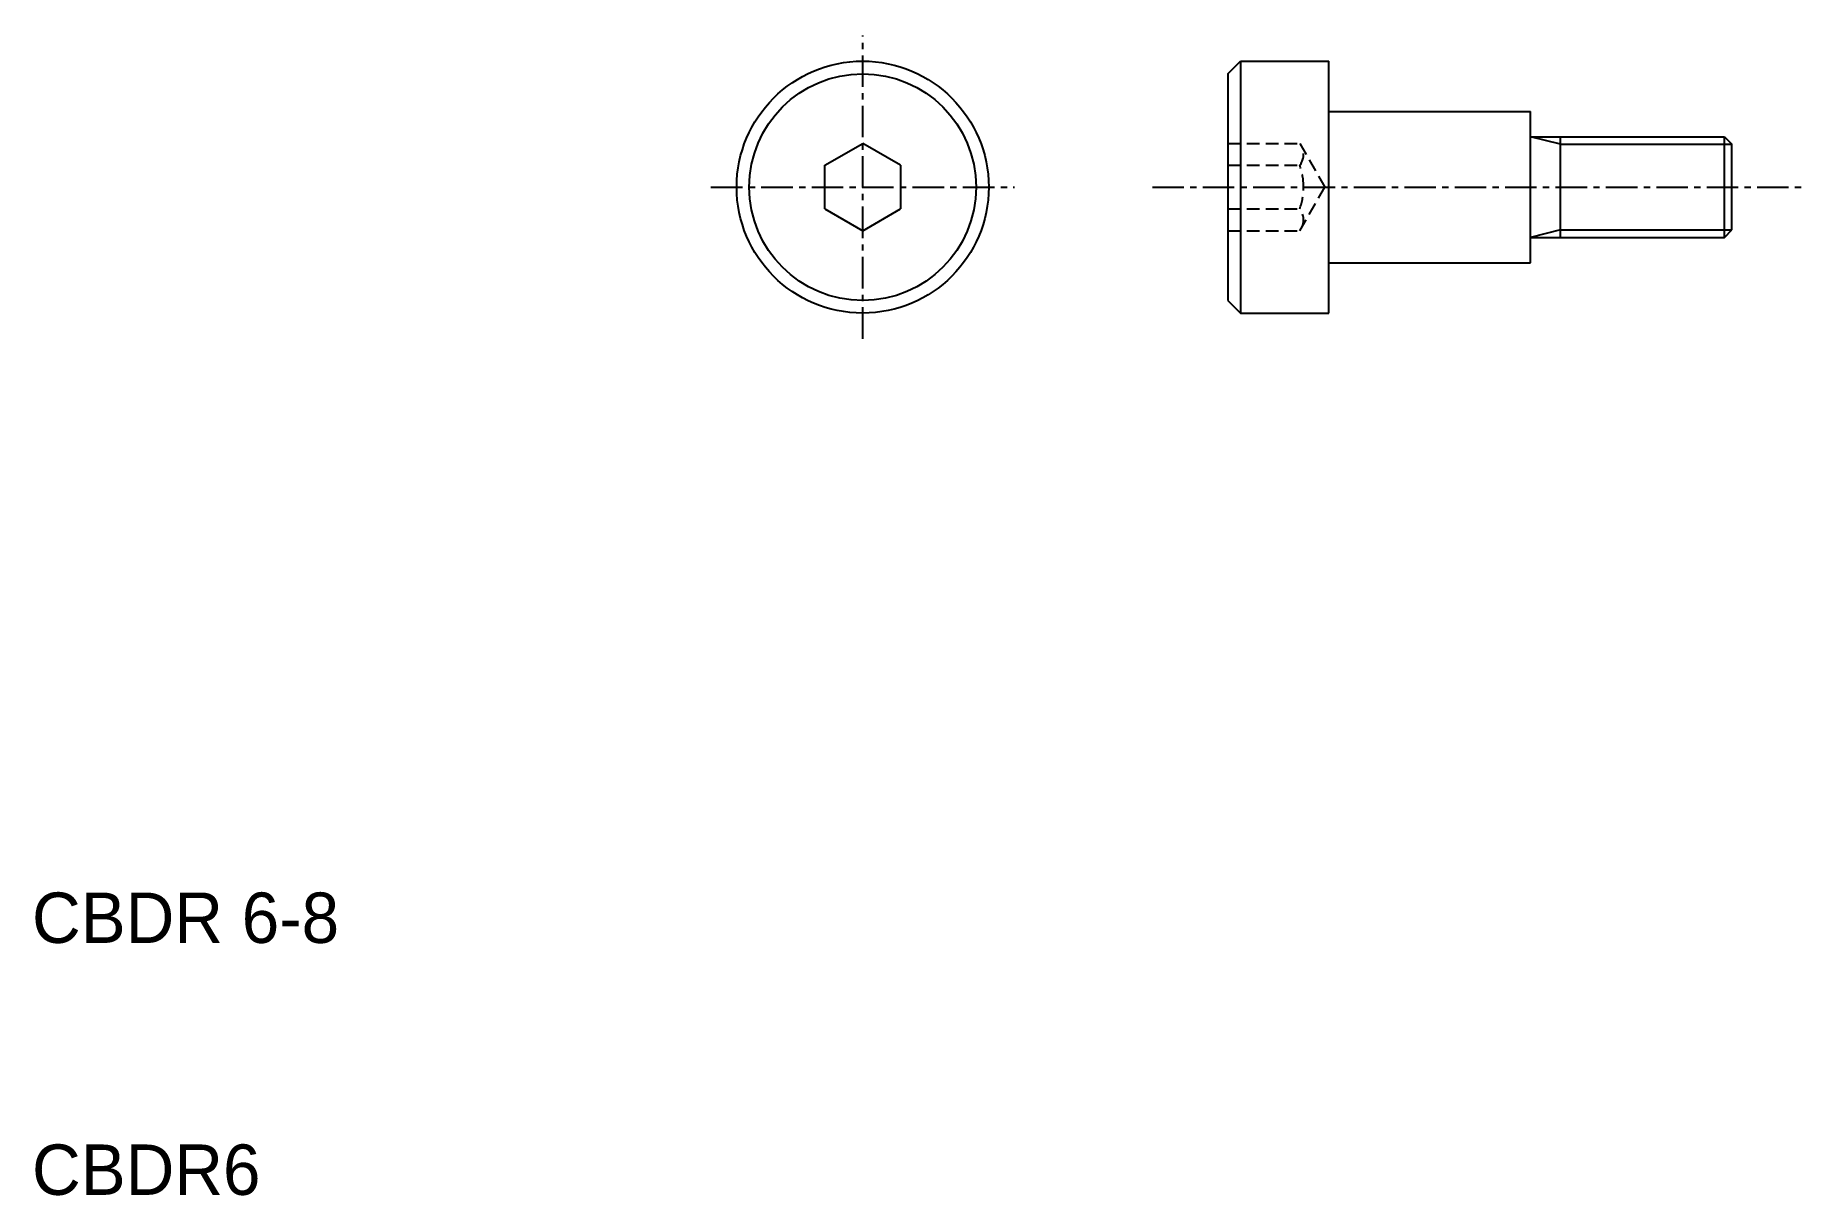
# Model space of a CAD drawing. Extents: x 62.7 to 133, y 64.5 to 110.6.
import ezdxf

# ---------------------------------------------------------------- set-up
doc = ezdxf.new("R2010")
doc.units = 0
doc.linetypes.add('CENTER', pattern=[2, 1.25, -0.25, 0.25, -0.25])
doc.linetypes.add('DASHED', pattern=[0.75, 0.5, -0.25])
doc.layers.get('0').update_dxf_attribs({"linetype": 'CONTINUOUS'})
doc.layers.add('CENTER', color=1, linetype='CENTER')

msp = doc.modelspace()

# ---------------------------------------------------------------- linework, layer by layer
at = {"color": 7, "linetype": 'CONTINUOUS'}
for p, q in [((110.009, 109.071), (110.509, 109.571)), ((110.009, 109.071), (110.009, 100.071)), ((110.509, 109.571), (110.509, 99.571)), ((110.509, 109.571), (114.009, 109.571)), ((114.009, 107.571), (114.009, 109.571)), ((114.009, 107.571), (122.009, 107.571)), ((114.009, 101.571), (114.009, 107.571)), ((94.015, 105.437), (95.515, 106.303)), ((97.015, 105.437), (95.515, 106.303)), ((122.009, 106.571), (129.709, 106.571)), ((122.009, 102.571), (122.009, 106.571)), ((123.209, 102.571), (123.209, 106.571)), ((129.709, 102.571), (129.709, 106.571)), ((129.709, 106.571), (130.009, 106.271)), ((130.009, 102.871), (130.009, 106.271)), ((94.015, 103.705), (94.015, 105.437)), ((97.015, 105.437), (97.015, 103.705)), ((94.015, 103.705), (95.515, 102.839)), ((95.515, 102.839), (97.015, 103.705)), ((129.709, 102.571), (130.009, 102.871)), ((122.009, 102.571), (129.709, 102.571)), ((114.009, 101.571), (122.009, 101.571)), ((114.009, 99.571), (114.009, 101.571)), ((110.009, 100.071), (110.509, 99.571)), ((110.509, 99.571), (114.009, 99.571))]:
    msp.add_line(p, q, dxfattribs=at)
for p, q in [((122.009, 106.571), (122.009, 107.571)), ((122.009, 101.571), (122.009, 102.571))]:
    msp.add_line(p, q)
at = {"color": 3, "linetype": 'DASHED'}
for p, q in [((110.009, 106.303), (112.859, 106.303)), ((112.859, 106.303), (113.859, 104.571)), ((110.009, 105.437), (112.859, 105.437)), ((112.859, 102.839), (113.859, 104.571)), ((110.009, 103.705), (112.859, 103.705)), ((110.009, 102.839), (112.859, 102.839))]:
    msp.add_line(p, q, dxfattribs=at)
at = {"color": 3, "linetype": 'CONTINUOUS'}
for p, q in [((123.209, 106.271), (122.009, 106.571)), ((123.209, 106.271), (130.009, 106.271)), ((123.209, 102.871), (122.009, 102.571)), ((123.209, 102.871), (130.009, 102.871))]:
    msp.add_line(p, q, dxfattribs=at)
at = {"color": 7, "linetype": 'CONTINUOUS'}
for radius in [5, 4.5]:
    msp.add_circle((95.515, 104.571), radius, dxfattribs=at)
at = {"color": 3, "linetype": 'DASHED'}
for centre, radius, start, end in [((112.309, 105.87), 0.7, 321.78679, 21.78679), ((110.434, 104.571), 2.575, 0, 19.65286), ((110.434, 104.571), 2.575, 340.34714, 0), ((112.309, 103.272), 0.7, 338.21321, 38.21321)]:
    msp.add_arc(centre, radius, start, end, dxfattribs=at)
at = {"layer": 'CENTER', "color": 1, "linetype": 'CENTER'}
for p, q in [((95.515, 98.55), (95.515, 110.593)), ((89.493, 104.571), (101.536, 104.571)), ((107.009, 104.571), (133.009, 104.571))]:
    msp.add_line(p, q, dxfattribs=at)

# ---------------------------------------------------------------- texts
at = {"color": 7, "linetype": 'CONTINUOUS'}
for s, p in [('CBDR 6-8', (62.553, 74.571)), ('CBDR6', (62.553, 64.571))]:
    msp.add_text(s, height=2, dxfattribs=at).set_placement(p)

doc.saveas('drawing.dxf')
